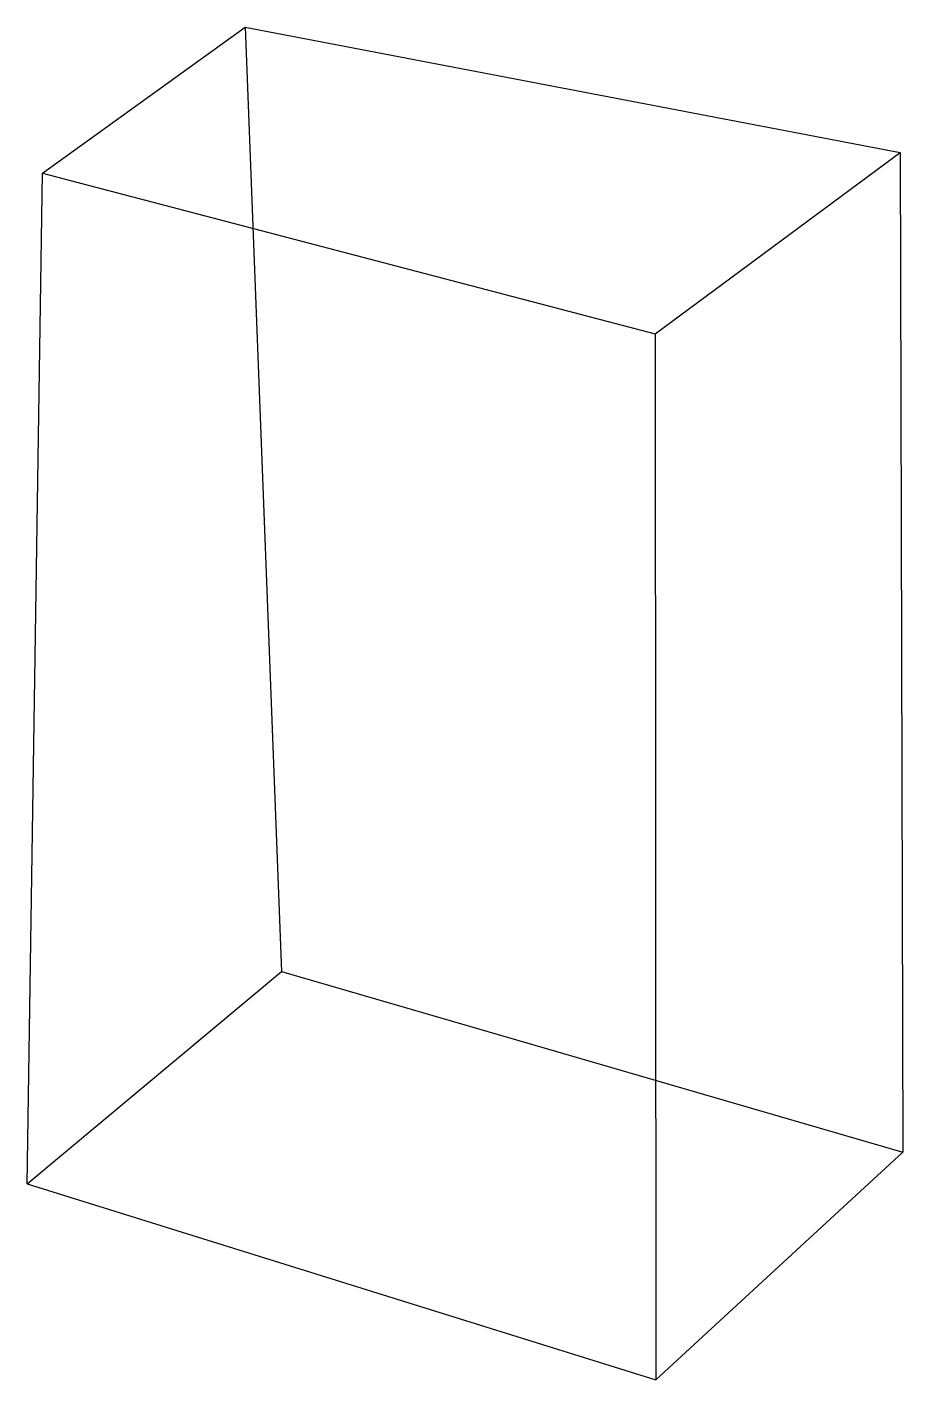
# Model space of a CAD drawing. Header units: metres. Extents: x 436 to 523, y 449 to 583.
import ezdxf

# ---------------------------------------------------------------- set-up
doc = ezdxf.new("R2010")
doc.units = ezdxf.units.M

msp = doc.modelspace()

# ---------------------------------------------------------------- linework, layer by layer
at = {"color": 0}
for p, q in [((437.448709, 568.484143), (457.594197, 583.001013)), ((457.594197, 583.001013), (522.645825, 570.544232)), ((457.594197, 583.001013), (461.218679, 489.184493)), ((498.326754, 552.542918), (522.645825, 570.544232)), ((522.645825, 570.544232), (522.933907, 471.239102)), ((435.928928, 468.107175), (437.448709, 568.484143)), ((437.448709, 568.484143), (498.326754, 552.542918)), ((498.326754, 552.542918), (498.397147, 448.626296)), ((435.928928, 468.107175), (461.218679, 489.184493)), ((461.218679, 489.184493), (522.933907, 471.239102)), ((498.397147, 448.626296), (522.933907, 471.239102)), ((435.928928, 468.107175), (498.397147, 448.626296))]:
    msp.add_line(p, q, dxfattribs=at)

doc.saveas('drawing.dxf')
